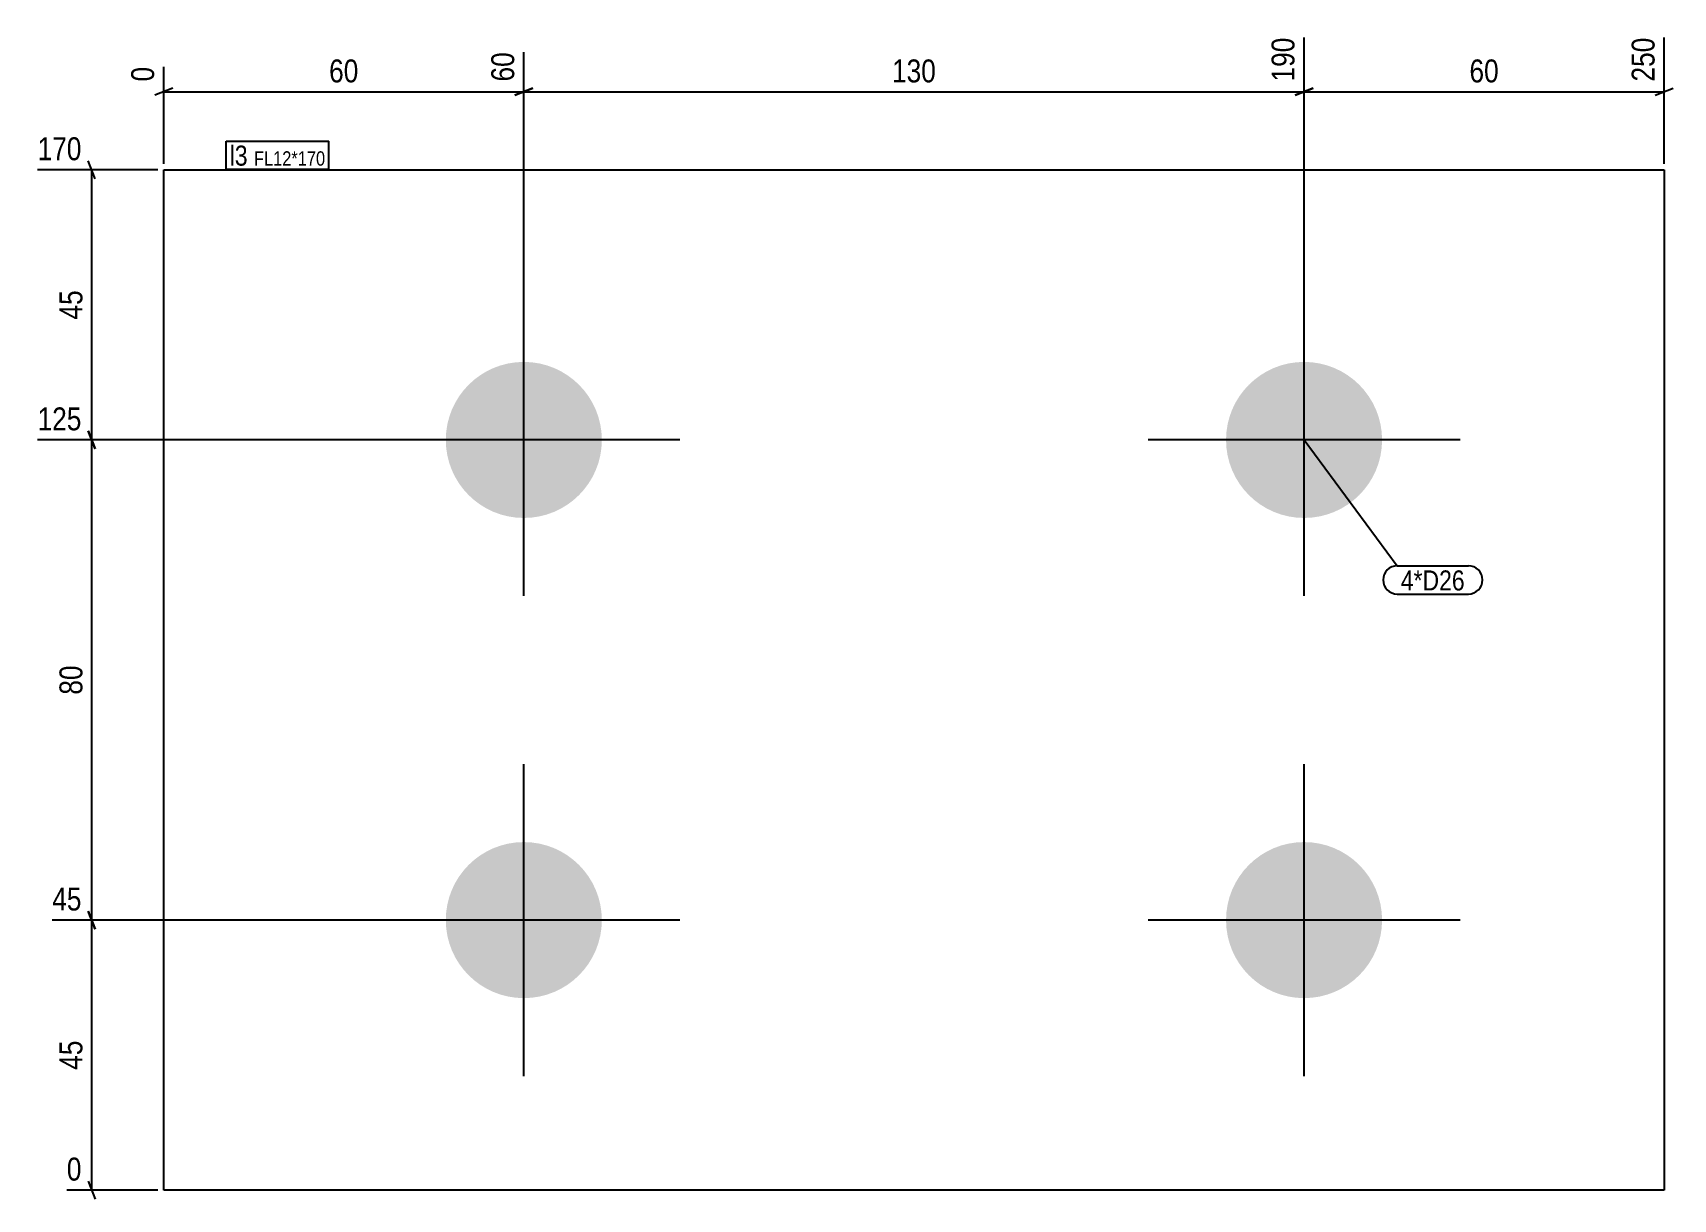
# Model space of a CAD drawing. Header units: millimetres. Extents: x 2 to 276, y 3 to 197.
import ezdxf

# ---------------------------------------------------------------- set-up
doc = ezdxf.new("R2010")
doc.units = ezdxf.units.MM
for name, color, linetype in [('MÅLSÆTNING', 7, 'Continuous'), ('STÅL', 7, 'Continuous'), ('TEKST', 7, 'Continuous')]:
    doc.layers.add(name, color=color, linetype=linetype)
doc.styles.add('Arial Narrow', font='ARIALN.TTF', dxfattribs={"height": 0.2})

msp = doc.modelspace()

# ---------------------------------------------------------------- hatches: boundary and pattern name
at = {"layer": 'STÅL', "linetype": 'Continuous'}
for points in [[(84.01, 116.5, -1), (84.01, 142.5, -1)], [(214.01, 116.5, -1), (214.01, 142.5, -1)], [(84.01, 36.5, -1), (84.01, 62.5, -1)], [(214.01, 36.5, -1), (214.01, 62.5, -1)]]:
    msp.add_hatch(color=3, dxfattribs=at).paths.add_polyline_path(points)

# ---------------------------------------------------------------- linework, layer by layer
at = {"layer": 'MÅLSÆTNING', "color": 7, "linetype": 'Continuous'}
for p, q in [((84.01, 130.5), (84.01, 194.09)), ((84.01, 130.5), (84.01, 194.09)), ((214.01, 130.5), (214.01, 196.53)), ((214.01, 130.5), (214.01, 196.53)), ((274.01, 175.5), (274.01, 196.53)), ((24.01, 175.5), (24.01, 191.66)), ((25.51, 188.12), (22.51, 186.92)), ((24.01, 187.52), (84.01, 187.52)), ((85.51, 188.12), (82.51, 186.92)), ((82.51, 186.92), (85.51, 188.12)), ((84.01, 187.52), (214.01, 187.52)), ((215.51, 188.12), (212.51, 186.92)), ((212.51, 186.92), (215.51, 188.12)), ((214.01, 187.52), (274.01, 187.52)), ((272.51, 186.92), (275.51, 188.12)), ((12.61, 173), (11.41, 176)), ((23.01, 174.5), (3, 174.5)), ((83.01, 129.5), (3, 129.5)), ((12.61, 128), (11.41, 131)), ((12.01, 49.5), (12.01, 129.5)), ((83.01, 49.5), (5.44, 49.5)), ((83.01, 49.5), (5.44, 49.5)), ((11.41, 51), (12.61, 48)), ((12.61, 48), (11.41, 51)), ((12.01, 4.5), (12.01, 49.5)), ((11.41, 6), (12.61, 3)), ((23.01, 4.5), (7.87, 4.5))]:
    msp.add_line(p, q, dxfattribs=at)
at = {"layer": 'STÅL', "color": 2, "linetype": 'Continuous'}
for p, q in [((24.01, 4.5), (24.01, 174.5)), ((24.01, 174.5), (274.01, 174.5)), ((274.01, 174.5), (274.01, 4.5)), ((274.01, 4.5), (24.01, 4.5))]:
    msp.add_line(p, q, dxfattribs=at)
at = {"layer": 'STÅL', "color": 3, "linetype": 'Continuous'}
for p, q in [((84.01, 103.5), (84.01, 155.5)), ((214.01, 103.5), (214.01, 155.5)), ((110.01, 129.5), (58.01, 129.5)), ((240.01, 129.5), (188.01, 129.5)), ((84.01, 23.5), (84.01, 75.5)), ((214.01, 23.5), (214.01, 75.5)), ((110.01, 49.5), (58.01, 49.5)), ((240.01, 49.5), (188.01, 49.5))]:
    msp.add_line(p, q, dxfattribs=at)

# ---------------------------------------------------------------- wipeouts: each hides what was drawn before it
at = {"color": 0}
msp.add_wipeout([(240.79, 104.42), (240.79, 107.92), (230.13, 107.92), (230.13, 104.42)], dxfattribs=at).dxf.layer = 'TEKST'

# ---------------------------------------------------------------- next in the draw order: wipeouts: each hides what was drawn before it
at = {"color": 0, "linetype": 'Continuous'}
for points in [[(213.21, 197.33), (207.61, 197.33), (207.61, 188.42), (213.21, 188.42)], [(273.21, 197.33), (267.61, 197.33), (267.61, 188.42), (273.21, 188.42)], [(83.21, 194.89), (77.61, 194.89), (77.61, 188.42), (83.21, 188.42)], [(23.21, 192.46), (17.61, 192.46), (17.61, 188.42), (23.21, 188.42)], [(11.11, 130.3), (11.11, 135.9), (2.2, 135.9), (2.2, 130.3)], [(11.11, 50.3), (11.11, 55.9), (4.64, 55.9), (4.64, 50.3)], [(11.11, 5.3), (11.11, 10.9), (7.07, 10.9), (7.07, 5.3)]]:
    msp.add_wipeout(points, dxfattribs=at).dxf.layer = 'MÅLSÆTNING'
at = {"color": 0}
for points, layer in [([(57.25, 188.27), (57.25, 193.87), (50.77, 193.87), (50.77, 188.27)], 'MÅLSÆTNING'), ([(153.47, 188.27), (153.47, 193.87), (144.56, 193.87), (144.56, 188.27)], 'MÅLSÆTNING'), ([(247.25, 188.27), (247.25, 193.87), (240.77, 193.87), (240.77, 188.27)], 'MÅLSÆTNING'), ([(11.26, 92.74), (5.66, 92.74), (5.66, 86.26), (11.26, 86.26)], 'MÅLSÆTNING'), ([(11.26, 30.24), (5.66, 30.24), (5.66, 23.76), (11.26, 23.76)], 'MÅLSÆTNING'), ([(38, 175.2), (38, 178.7), (35.01, 178.7), (35.01, 175.2)], 'TEKST'), ([(240.79, 104.42), (240.79, 107.92), (230.13, 107.92), (230.13, 104.42)], 'TEKST')]:
    msp.add_wipeout(points, dxfattribs=at).dxf.layer = layer

# ---------------------------------------------------------------- next in the draw order: linework, layer by layer
at = {"layer": 'MÅLSÆTNING', "color": 7, "linetype": 'Continuous'}
for p, q in [((12.01, 129.5), (12.01, 174.5)), ((83.01, 129.5), (3, 129.5)), ((11.41, 131), (12.61, 128))]:
    msp.add_line(p, q, dxfattribs=at)
at = {"layer": 'TEKST', "color": 7, "linetype": 'Continuous'}
for p, q in [((214.01, 129.5), (229.53, 108.52)), ((229.53, 108.52), (241.39, 108.52)), ((229.53, 103.82), (241.39, 103.82))]:
    msp.add_line(p, q, dxfattribs=at)
for centre, start, end in [((229.53, 106.17), 90, 270), ((241.39, 106.17), 270, 90)]:
    msp.add_arc(centre, 2.35, start, end, dxfattribs=at)

# ---------------------------------------------------------------- next in the draw order: texts
at = {"layer": 'MÅLSÆTNING', "color": 3, "linetype": 'Continuous', "style": 'Arial Narrow'}
for s, height, p in [('190', 3.818, (212.41, 189.22)), ('250', 3.818, (272.41, 189.22)), ('0', 3.82, (22.41, 189.22)), ('60', 3.818, (82.41, 189.22))]:
    msp.add_text(s, height=height, rotation=90.0002, dxfattribs=at).set_placement(p)
at = {"layer": 'MÅLSÆTNING', "color": 3, "style": 'Arial Narrow'}
for s, p in [('60', (51.57, 189.07)), ('130', (145.36, 189.07)), ('60', (241.57, 189.07))]:
    msp.add_text(s, height=3.818, dxfattribs=at).set_placement(p)
at = {"layer": 'MÅLSÆTNING', "color": 3, "linetype": 'Continuous', "style": 'Arial Narrow'}
for s, height, p in [('125', 3.818, (3, 131.1)), ('45', 3.818, (5.44, 51.1)), ('0', 3.82, (7.87, 6.1))]:
    msp.add_text(s, height=height, dxfattribs=at).set_placement(p)
at = {"layer": 'MÅLSÆTNING', "color": 3, "style": 'Arial Narrow'}
for s, p in [('80', (10.46, 87.06)), ('45', (10.46, 24.56))]:
    msp.add_text(s, height=3.818, rotation=90.0002, dxfattribs=at).set_placement(p)
at = {"layer": 'TEKST', "color": 3, "style": 'Arial Narrow'}
msp.add_text('4*D26', height=3.34, dxfattribs=at).set_placement((230.13, 104.42))

# ---------------------------------------------------------------- next in the draw order: wipeouts: each hides what was drawn before it
at = {"color": 0}
msp.add_wipeout([(38, 175.2), (38, 178.7), (35.01, 178.7), (35.01, 175.2)], dxfattribs=at).dxf.layer = 'TEKST'

# ---------------------------------------------------------------- next in the draw order: linework, layer by layer
at = {"layer": 'TEKST', "color": 7, "linetype": 'Continuous'}
for p, q in [((34.41, 179.3), (51.52, 179.3)), ((34.41, 174.6), (34.41, 179.3))]:
    msp.add_line(p, q, dxfattribs=at)

# ---------------------------------------------------------------- next in the draw order: wipeouts: each hides what was drawn before it
at = {"color": 0, "linetype": 'Continuous'}
msp.add_wipeout([(11.11, 175.3), (11.11, 180.9), (2.2, 180.9), (2.2, 175.3)], dxfattribs=at).dxf.layer = 'MÅLSÆTNING'
at = {"color": 0}
for points, layer in [([(11.26, 155.24), (5.66, 155.24), (5.66, 148.76), (11.26, 148.76)], 'MÅLSÆTNING'), ([(50.92, 175.2), (50.92, 177.7), (39.05, 177.7), (39.05, 175.2)], 'TEKST')]:
    msp.add_wipeout(points, dxfattribs=at).dxf.layer = layer

# ---------------------------------------------------------------- next in the draw order: texts
at = {"layer": 'MÅLSÆTNING', "color": 3, "linetype": 'Continuous', "style": 'Arial Narrow'}
msp.add_text('170', height=3.818, dxfattribs=at).set_placement((3, 176.1))
at = {"layer": 'MÅLSÆTNING', "color": 3, "style": 'Arial Narrow'}
msp.add_text('45', height=3.818, rotation=90.0002, dxfattribs=at).set_placement((10.46, 149.56))

# ---------------------------------------------------------------- next in the draw order: wipeouts: each hides what was drawn before it
at = {"color": 0}
msp.add_wipeout([(50.92, 175.2), (50.92, 177.7), (39.05, 177.7), (39.05, 175.2)], dxfattribs=at).dxf.layer = 'TEKST'

# ---------------------------------------------------------------- next in the draw order: linework, layer by layer
at = {"layer": 'TEKST', "color": 7, "linetype": 'Continuous'}
for p, q in [((51.52, 174.6), (51.52, 179.3)), ((34.41, 174.6), (51.52, 174.6))]:
    msp.add_line(p, q, dxfattribs=at)

# ---------------------------------------------------------------- next in the draw order: texts
at = {"layer": 'TEKST', "color": 3, "style": 'Arial Narrow'}
for s, height, p in [('l3', 3.34, (35.01, 175.2)), ('FL12*170', 2.386, (39.05, 175.2))]:
    msp.add_text(s, height=height, dxfattribs=at).set_placement(p)

doc.saveas('drawing.dxf')
